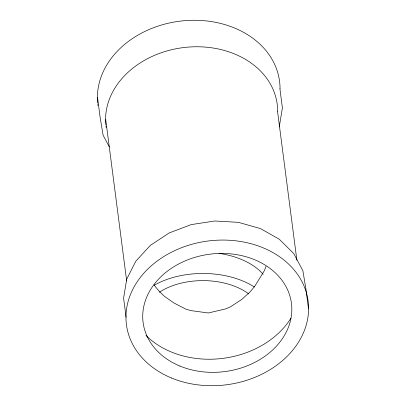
<?xml version="1.0" encoding="UTF-8"?>
<svg xmlns="http://www.w3.org/2000/svg" width="406" height="406" viewBox="0 0 406 406"><rect width="100%" height="100%" fill="white"/><g stroke="black" fill="none" stroke-linecap="round" stroke-linejoin="round"><path stroke-width="0.61" d="M279.277 126.85L282.398 107.859L279.917 88.767M266.016 266.326L264.377 270.64L254.709 286.326L250.015 291.96L241.514 299.623L230.227 306.987L225.695 308.885L208.324 312.975L190.592 310.56L185.755 309.103L173.702 302.851L164.105 296.05L158.807 290.889L154.057 285.027M109.27 146.835L103.109 135.234L100.018 116.542L97.536 97.445M308.464 308.555L305.982 289.458L302.891 270.766L293.797 253.638L279.318 239.251L260.439 228.578L238.449 222.351L214.845 220.991L191.236 224.599L169.236 232.922L150.342 245.391L135.843 261.159L126.723 279.15L123.602 298.141L126.083 317.233M277.531 111.295L296.867 260.144M105.707 119.476L126.672 280.886M218.991 253.354A68.127 41.437 0 0 1 263.179 274.299M290.96 318.157A86.311 68.289 -7.4 0 1 145.942 335.422M159.497 292.178A59.043 35.916 0 0 1 248.827 293.969M97.993 105.672A91.604 72.476 -7.4 0 1 97.826 104.408M97.689 103.139A91.604 72.476 -7.4 0 1 185.197 20.625A91.604 72.476 -7.4 0 1 280.044 88.757M106.169 127.489A86.311 68.289 -7.4 0 1 106.002 126.261M105.859 125.028A86.311 68.289 -7.4 0 1 188.176 47.101A86.311 68.289 -7.4 0 1 277.658 111.29M154.25 285.256A70.771 43.051 0 0 1 254.379 287.001M179.914 366.055A74.785 59.169 -7.4 0 0 291.828 309.387A74.785 59.169 -7.4 0 0 180.081 263.24A74.785 59.169 -7.4 0 0 179.914 366.055M171.571 378.032A91.604 72.476 -7.4 0 0 308.59 308.545A91.604 72.476 -7.4 0 0 171.662 252.101A91.604 72.476 -7.4 0 0 171.571 378.032"/></g></svg>
